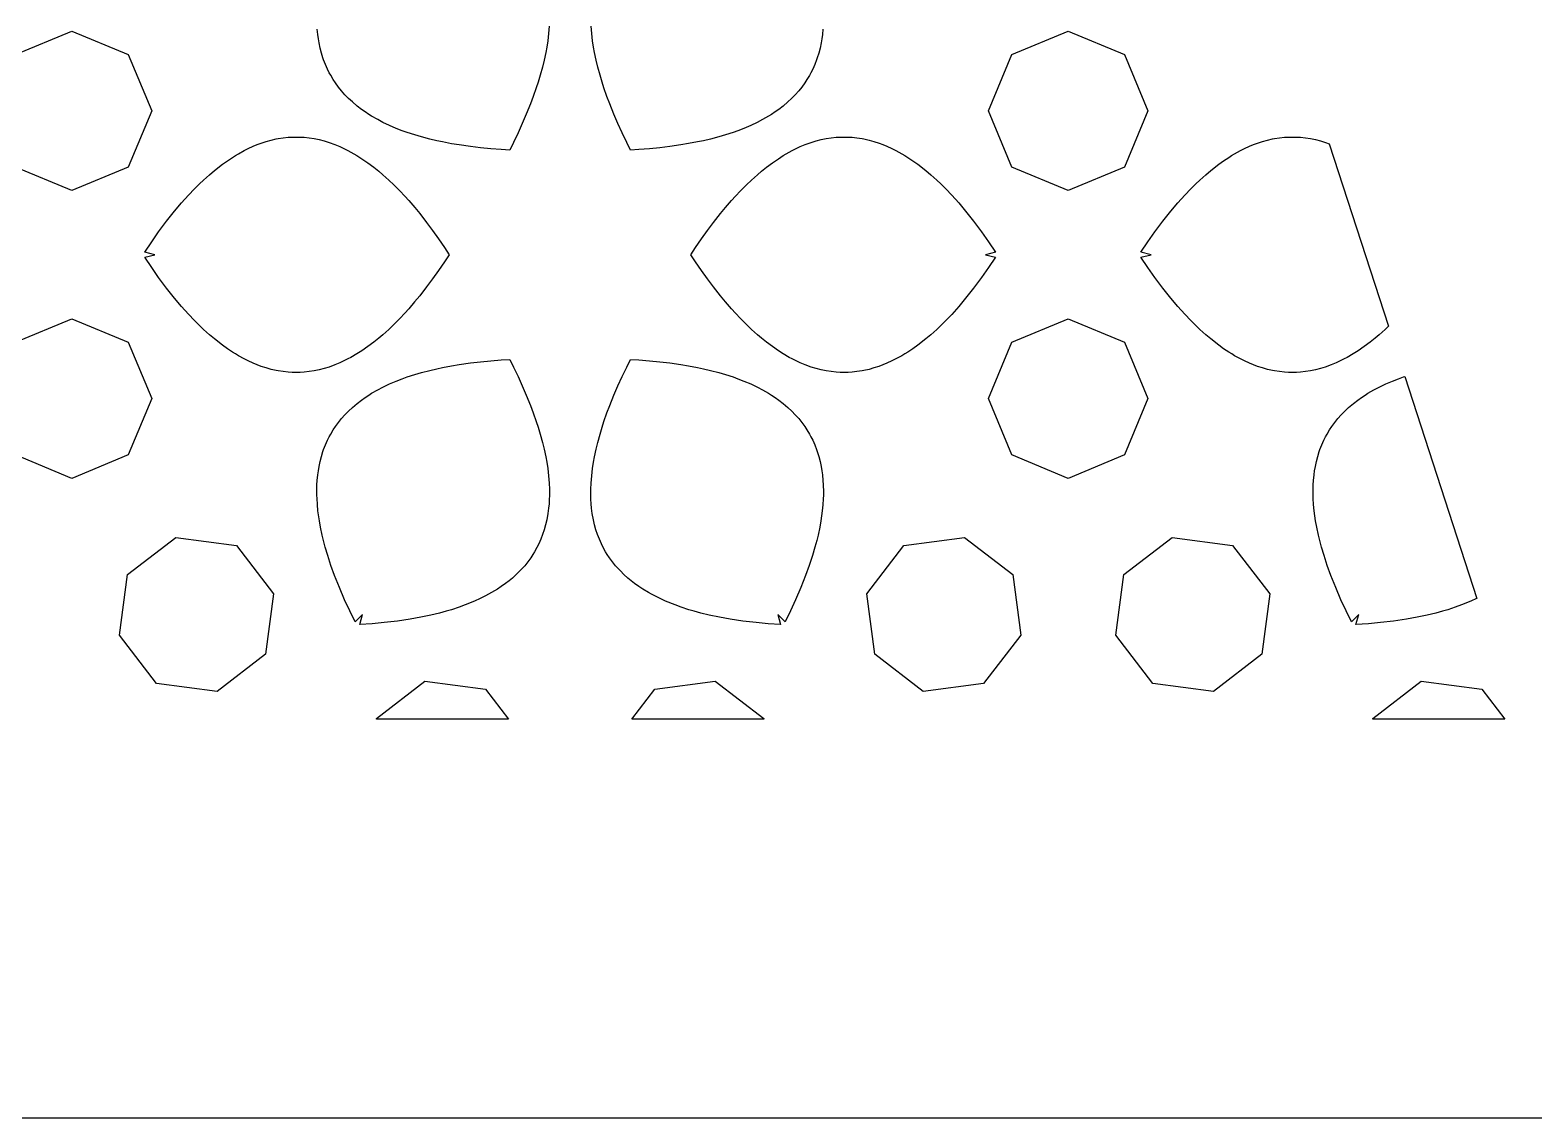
# Model space of a CAD drawing. Header units: metres. Extents: x 20 to 1108, y 20 to 485.
# Drawn here: x 265.05 to 310.33, y 20 to 52.74 of the extents above; entities that cross this region are included whole.
import ezdxf

# ---------------------------------------------------------------- set-up
doc = ezdxf.new("R2010")
doc.units = ezdxf.units.M

msp = doc.modelspace()

# ---------------------------------------------------------------- linework, layer by layer
for p, q in [((264.612, 52.0068), (266.309, 52.71)), ((266.309, 52.71), (268.006, 52.0068)), ((273.71, 52.6094), (273.695, 52.7734)), ((273.728, 52.4805), (273.71, 52.6094)), ((280.659, 52.6357), (280.633, 52.4131)), ((280.677, 52.8545), (280.659, 52.6357)), ((281.958, 52.6367), (281.941, 52.8555)), ((281.985, 52.4141), (281.958, 52.6367)), ((288.907, 52.6074), (288.89, 52.4795)), ((288.923, 52.7725), (288.907, 52.6074)), ((294.612, 52.0068), (296.309, 52.71)), ((296.309, 52.71), (298.006, 52.0068)), ((273.749, 52.3555), (273.728, 52.4805)), ((273.781, 52.2012), (273.749, 52.3555)), ((273.821, 52.0498), (273.781, 52.2012)), ((280.604, 52.2227), (280.575, 52.0674)), ((280.633, 52.4131), (280.604, 52.2227)), ((282.014, 52.2227), (281.985, 52.4141)), ((282.042, 52.0684), (282.014, 52.2227)), ((288.835, 52.1992), (288.796, 52.0498)), ((288.868, 52.3535), (288.835, 52.1992)), ((288.89, 52.4795), (288.868, 52.3535)), ((268.006, 52.0068), (268.709, 50.3105)), ((273.867, 51.9033), (273.821, 52.0498)), ((273.887, 51.8457), (273.867, 51.9033)), ((273.942, 51.7041), (273.887, 51.8457)), ((274.004, 51.5664), (273.942, 51.7041)), ((280.475, 51.6299), (280.407, 51.3838)), ((280.525, 51.8311), (280.475, 51.6299)), ((280.575, 52.0674), (280.525, 51.8311)), ((282.093, 51.8311), (282.042, 52.0684)), ((282.143, 51.6299), (282.093, 51.8311)), ((282.209, 51.3838), (282.143, 51.6299)), ((288.675, 51.7031), (288.613, 51.5654)), ((288.731, 51.8447), (288.675, 51.7031)), ((288.749, 51.9023), (288.731, 51.8447)), ((288.796, 52.0498), (288.749, 51.9023)), ((293.908, 50.3105), (294.612, 52.0068)), ((298.006, 52.0068), (298.709, 50.3105)), ((274.058, 51.458), (274.004, 51.5664)), ((274.1, 51.3799), (274.058, 51.458)), ((274.177, 51.251), (274.1, 51.3799)), ((274.244, 51.1494), (274.177, 51.251)), ((280.345, 51.1729), (280.289, 51.0029)), ((280.407, 51.3838), (280.345, 51.1729)), ((282.273, 51.1729), (282.209, 51.3838)), ((282.327, 51.0029), (282.273, 51.1729)), ((288.44, 51.25), (288.373, 51.1494)), ((288.517, 51.3779), (288.44, 51.25)), ((288.56, 51.457), (288.517, 51.3779)), ((288.613, 51.5654), (288.56, 51.457)), ((274.331, 51.0283), (274.244, 51.1494)), ((274.427, 50.9102), (274.331, 51.0283)), ((274.529, 50.7959), (274.427, 50.9102)), ((274.637, 50.6846), (274.529, 50.7959)), ((280.199, 50.7422), (280.115, 50.5215)), ((280.289, 51.0029), (280.199, 50.7422)), ((282.419, 50.7422), (282.327, 51.0029)), ((282.501, 50.5215), (282.419, 50.7422)), ((288.088, 50.7949), (287.98, 50.6836)), ((288.191, 50.9102), (288.088, 50.7949)), ((288.285, 51.0264), (288.191, 50.9102)), ((288.373, 51.1494), (288.285, 51.0264)), ((268.709, 50.3105), (268.006, 48.6133)), ((274.752, 50.5771), (274.637, 50.6846)), ((274.898, 50.4541), (274.752, 50.5771)), ((275.028, 50.3545), (274.898, 50.4541)), ((275.134, 50.2783), (275.028, 50.3545)), ((275.246, 50.2051), (275.134, 50.2783)), ((280.115, 50.5215), (279.988, 50.2061)), ((282.629, 50.2061), (282.501, 50.5215)), ((287.484, 50.2783), (287.371, 50.2051)), ((287.59, 50.3545), (287.484, 50.2783)), ((287.72, 50.4541), (287.59, 50.3545)), ((287.865, 50.5771), (287.72, 50.4541)), ((287.98, 50.6836), (287.865, 50.5771)), ((294.612, 48.6133), (293.908, 50.3105)), ((298.709, 50.3105), (298.006, 48.6133)), ((275.332, 50.1514), (275.246, 50.2051)), ((275.514, 50.0469), (275.332, 50.1514)), ((275.67, 49.9648), (275.514, 50.0469)), ((275.868, 49.8711), (275.67, 49.9648)), ((276.075, 49.7822), (275.868, 49.8711)), ((279.87, 49.9287), (279.741, 49.6475)), ((279.988, 50.2061), (279.87, 49.9287)), ((282.747, 49.9287), (282.629, 50.2061)), ((282.876, 49.6475), (282.747, 49.9287)), ((286.748, 49.8701), (286.542, 49.7822)), ((286.946, 49.9639), (286.748, 49.8701)), ((287.104, 50.0469), (286.946, 49.9639)), ((287.284, 50.1504), (287.104, 50.0469)), ((287.371, 50.2051), (287.284, 50.1504)), ((272.008, 49.3408), (272.158, 49.3887)), ((272.158, 49.3887), (272.308, 49.4297)), ((272.308, 49.4297), (272.459, 49.4639)), ((272.459, 49.4639), (272.519, 49.4756)), ((272.519, 49.4756), (272.67, 49.499)), ((272.67, 49.499), (272.82, 49.5146)), ((272.82, 49.5146), (272.939, 49.5215)), ((272.939, 49.5215), (273.029, 49.5234)), ((273.029, 49.5234), (273.179, 49.5225)), ((273.179, 49.5225), (273.298, 49.5146)), ((273.298, 49.5146), (273.448, 49.499)), ((273.448, 49.499), (273.6, 49.4756)), ((273.6, 49.4756), (273.749, 49.4443)), ((273.749, 49.4443), (273.899, 49.4062)), ((273.899, 49.4062), (274.05, 49.3604)), ((274.05, 49.3604), (274.229, 49.2959)), ((276.254, 49.7139), (276.075, 49.7822)), ((276.404, 49.6602), (276.254, 49.7139)), ((276.633, 49.585), (276.404, 49.6602)), ((276.833, 49.5273), (276.633, 49.585)), ((277.08, 49.4619), (276.833, 49.5273)), ((277.294, 49.4121), (277.08, 49.4619)), ((277.47, 49.375), (277.294, 49.4121)), ((277.739, 49.3223), (277.47, 49.375)), ((279.604, 49.3604), (279.489, 49.1309)), ((279.741, 49.6475), (279.604, 49.3604)), ((283.014, 49.3604), (282.876, 49.6475)), ((283.128, 49.1309), (283.014, 49.3604)), ((285.148, 49.375), (284.878, 49.3232)), ((285.323, 49.4121), (285.148, 49.375)), ((285.537, 49.4619), (285.323, 49.4121)), ((285.784, 49.5273), (285.537, 49.4619)), ((285.985, 49.585), (285.784, 49.5273)), ((286.214, 49.6592), (285.985, 49.585)), ((286.363, 49.7139), (286.214, 49.6592)), ((286.542, 49.7822), (286.363, 49.7139)), ((288.389, 49.2959), (288.568, 49.3604)), ((288.568, 49.3604), (288.719, 49.4062)), ((288.719, 49.4062), (288.868, 49.4443)), ((288.868, 49.4443), (289.018, 49.4756)), ((289.018, 49.4756), (289.169, 49.499)), ((289.169, 49.499), (289.32, 49.5146)), ((289.32, 49.5146), (289.439, 49.5215)), ((289.439, 49.5215), (289.588, 49.5234)), ((289.588, 49.5234), (289.679, 49.5215)), ((289.679, 49.5215), (289.798, 49.5146)), ((289.798, 49.5146), (289.947, 49.499)), ((289.947, 49.499), (290.099, 49.4756)), ((290.099, 49.4756), (290.158, 49.4639)), ((290.158, 49.4639), (290.31, 49.4297)), ((290.31, 49.4297), (290.459, 49.3887)), ((290.459, 49.3887), (290.61, 49.3408)), ((302.008, 49.3408), (302.158, 49.3887)), ((302.158, 49.3887), (302.308, 49.4297)), ((302.308, 49.4297), (302.459, 49.4639)), ((302.459, 49.4639), (302.519, 49.4756)), ((302.519, 49.4756), (302.67, 49.499)), ((302.67, 49.499), (302.82, 49.5146)), ((302.82, 49.5146), (302.939, 49.5215)), ((302.939, 49.5215), (303.029, 49.5234)), ((303.029, 49.5234), (303.179, 49.5225)), ((303.179, 49.5225), (303.298, 49.5146)), ((303.298, 49.5146), (303.448, 49.499)), ((303.448, 49.499), (303.6, 49.4756)), ((303.6, 49.4756), (303.749, 49.4443)), ((303.749, 49.4443), (303.899, 49.4062)), ((303.899, 49.4062), (304.05, 49.3604)), ((304.05, 49.3604), (304.165, 49.3184)), ((270.988, 48.8096), (271.139, 48.9092)), ((271.139, 48.9092), (271.229, 48.9668)), ((271.229, 48.9668), (271.319, 49.0195)), ((271.319, 49.0195), (271.498, 49.1182)), ((271.498, 49.1182), (271.618, 49.1777)), ((271.618, 49.1777), (271.769, 49.2461)), ((271.769, 49.2461), (271.89, 49.2969)), ((271.89, 49.2969), (272.008, 49.3408)), ((274.229, 49.2959), (274.379, 49.2334)), ((274.379, 49.2334), (274.498, 49.1787)), ((274.498, 49.1787), (274.619, 49.1182)), ((274.619, 49.1182), (274.71, 49.0693)), ((274.71, 49.0693), (274.89, 48.9658)), ((274.89, 48.9658), (275.038, 48.8711)), ((277.973, 49.2842), (277.739, 49.3223)), ((278.31, 49.2363), (277.973, 49.2842)), ((278.609, 49.2012), (278.31, 49.2363)), ((278.917, 49.1719), (278.609, 49.2012)), ((279.235, 49.1465), (278.917, 49.1719)), ((279.489, 49.1309), (279.235, 49.1465)), ((283.383, 49.1465), (283.128, 49.1309)), ((283.7, 49.1719), (283.383, 49.1465)), ((284.009, 49.2012), (283.7, 49.1719)), ((284.308, 49.2363), (284.009, 49.2012)), ((284.645, 49.2842), (284.308, 49.2363)), ((284.878, 49.3232), (284.645, 49.2842)), ((287.579, 48.8711), (287.728, 48.9658)), ((287.728, 48.9658), (287.907, 49.0693)), ((287.907, 49.0693), (287.998, 49.1182)), ((287.998, 49.1182), (288.119, 49.1787)), ((288.119, 49.1787), (288.238, 49.2334)), ((288.238, 49.2334), (288.389, 49.2959)), ((290.61, 49.3408), (290.728, 49.2959)), ((290.728, 49.2959), (290.849, 49.2461)), ((290.849, 49.2461), (290.999, 49.1777)), ((290.999, 49.1777), (291.119, 49.1182)), ((291.119, 49.1182), (291.299, 49.0195)), ((291.299, 49.0195), (291.388, 48.9658)), ((291.388, 48.9658), (291.479, 48.9092)), ((291.479, 48.9092), (291.629, 48.8096)), ((300.988, 48.8096), (301.139, 48.9092)), ((301.139, 48.9092), (301.229, 48.9668)), ((301.229, 48.9668), (301.319, 49.0195)), ((301.319, 49.0195), (301.498, 49.1182)), ((301.498, 49.1182), (301.618, 49.1777)), ((301.618, 49.1777), (301.769, 49.2461)), ((301.769, 49.2461), (301.89, 49.2969)), ((301.89, 49.2969), (302.008, 49.3408)), ((304.165, 49.3184), (305.948, 43.8291)), ((266.309, 47.9102), (264.612, 48.6133)), ((268.006, 48.6133), (266.309, 47.9102)), ((270.449, 48.3887), (270.599, 48.5146)), ((270.599, 48.5146), (270.839, 48.7031)), ((270.839, 48.7031), (270.988, 48.8096)), ((275.038, 48.8711), (275.22, 48.7461)), ((275.22, 48.7461), (275.399, 48.6113)), ((275.399, 48.6113), (275.55, 48.4912)), ((275.55, 48.4912), (275.669, 48.3887)), ((286.948, 48.3887), (287.068, 48.4912)), ((287.068, 48.4912), (287.219, 48.6113)), ((287.219, 48.6113), (287.398, 48.7461)), ((287.398, 48.7461), (287.579, 48.8711)), ((291.629, 48.8096), (291.779, 48.7031)), ((291.779, 48.7031), (292.019, 48.5146)), ((292.019, 48.5146), (292.168, 48.3887)), ((296.309, 47.9102), (294.612, 48.6133)), ((298.006, 48.6133), (296.309, 47.9102)), ((300.449, 48.3887), (300.599, 48.5146)), ((300.599, 48.5146), (300.839, 48.7031)), ((300.839, 48.7031), (300.988, 48.8096)), ((269.998, 47.9639), (270.149, 48.1123)), ((270.149, 48.1123), (270.269, 48.2266)), ((270.269, 48.2266), (270.449, 48.3887)), ((275.669, 48.3887), (275.85, 48.2266)), ((275.85, 48.2266), (275.998, 48.084)), ((275.998, 48.084), (276.179, 47.9014)), ((286.439, 47.9014), (286.619, 48.084)), ((286.619, 48.084), (286.768, 48.2266)), ((286.768, 48.2266), (286.948, 48.3887)), ((292.168, 48.3887), (292.349, 48.2266)), ((292.349, 48.2266), (292.469, 48.1123)), ((292.469, 48.1123), (292.619, 47.9639)), ((299.998, 47.9639), (300.149, 48.1123)), ((300.149, 48.1123), (300.269, 48.2266)), ((300.269, 48.2266), (300.449, 48.3887)), ((269.609, 47.5391), (269.819, 47.7744)), ((269.819, 47.7744), (269.998, 47.9639)), ((276.179, 47.9014), (276.329, 47.7412)), ((276.329, 47.7412), (276.449, 47.6084)), ((276.449, 47.6084), (276.629, 47.3994)), ((285.988, 47.3994), (286.168, 47.6084)), ((286.168, 47.6084), (286.288, 47.7412)), ((286.288, 47.7412), (286.439, 47.9014)), ((292.619, 47.9639), (292.798, 47.7744)), ((292.798, 47.7744), (293.009, 47.5391)), ((299.609, 47.5391), (299.819, 47.7744)), ((299.819, 47.7744), (299.998, 47.9639)), ((269.159, 46.9893), (269.399, 47.291)), ((269.399, 47.291), (269.609, 47.5391)), ((276.629, 47.3994), (276.779, 47.2178)), ((276.779, 47.2178), (276.988, 46.9502)), ((285.629, 46.9502), (285.838, 47.2178)), ((285.838, 47.2178), (285.988, 47.3994)), ((293.009, 47.5391), (293.219, 47.291)), ((293.219, 47.291), (293.458, 46.9893)), ((299.159, 46.9893), (299.399, 47.291)), ((299.399, 47.291), (299.609, 47.5391)), ((268.709, 46.3691), (268.919, 46.668)), ((268.919, 46.668), (269.159, 46.9893)), ((276.988, 46.9502), (277.17, 46.709)), ((277.17, 46.709), (277.35, 46.4561)), ((285.269, 46.457), (285.447, 46.709)), ((285.447, 46.709), (285.629, 46.9502)), ((293.458, 46.9893), (293.698, 46.668)), ((293.698, 46.668), (293.908, 46.3691)), ((298.709, 46.3691), (298.919, 46.668)), ((298.919, 46.668), (299.159, 46.9893)), ((268.499, 46.0586), (268.709, 46.3691)), ((277.35, 46.4561), (277.529, 46.1934)), ((277.529, 46.1934), (277.67, 45.9805)), ((284.947, 45.9795), (285.089, 46.1934)), ((285.089, 46.1934), (285.269, 46.457)), ((293.908, 46.3691), (294.118, 46.0586)), ((298.499, 46.0586), (298.709, 46.3691)), ((268.806, 45.9805), (268.499, 46.0586)), ((268.499, 45.9023), (268.806, 45.9805)), ((268.709, 45.5908), (268.499, 45.9023)), ((277.529, 45.7676), (277.349, 45.5039)), ((277.67, 45.9805), (277.529, 45.7676)), ((285.089, 45.7676), (284.947, 45.9795)), ((285.268, 45.5039), (285.089, 45.7676)), ((294.118, 46.0586), (293.812, 45.9805)), ((293.812, 45.9805), (294.118, 45.9023)), ((294.118, 45.9023), (293.908, 45.5908)), ((298.806, 45.9805), (298.499, 46.0586)), ((298.499, 45.9023), (298.806, 45.9805)), ((298.709, 45.5908), (298.499, 45.9023)), ((268.919, 45.293), (268.709, 45.5908)), ((269.159, 44.9717), (268.919, 45.293)), ((277.349, 45.5039), (277.169, 45.252)), ((285.447, 45.252), (285.268, 45.5039)), ((293.698, 45.293), (293.458, 44.9717)), ((293.908, 45.5908), (293.698, 45.293)), ((298.919, 45.293), (298.709, 45.5908)), ((299.159, 44.9717), (298.919, 45.293)), ((269.399, 44.6689), (269.159, 44.9717)), ((276.988, 45.0107), (276.779, 44.7432)), ((277.169, 45.252), (276.988, 45.0107)), ((285.629, 45.0107), (285.447, 45.252)), ((285.838, 44.7432), (285.629, 45.0107)), ((293.458, 44.9717), (293.218, 44.6689)), ((299.399, 44.6689), (299.159, 44.9717)), ((269.609, 44.4209), (269.399, 44.6689)), ((269.82, 44.1865), (269.609, 44.4209)), ((276.628, 44.5605), (276.448, 44.3525)), ((276.779, 44.7432), (276.628, 44.5605)), ((285.988, 44.5615), (285.838, 44.7432)), ((286.168, 44.3525), (285.988, 44.5615)), ((293.009, 44.4209), (292.799, 44.1855)), ((293.218, 44.6689), (293.009, 44.4209)), ((299.609, 44.4209), (299.399, 44.6689)), ((299.82, 44.1865), (299.609, 44.4209)), ((264.612, 43.3477), (266.309, 44.0508)), ((266.309, 44.0508), (268.006, 43.3477)), ((269.998, 43.9971), (269.82, 44.1865)), ((270.149, 43.8477), (269.998, 43.9971)), ((276.179, 44.0596), (275.998, 43.877)), ((276.328, 44.2188), (276.179, 44.0596)), ((276.448, 44.3525), (276.328, 44.2188)), ((286.288, 44.2197), (286.168, 44.3525)), ((286.439, 44.0596), (286.288, 44.2197)), ((286.619, 43.877), (286.439, 44.0596)), ((292.618, 43.9971), (292.469, 43.8486)), ((292.799, 44.1855), (292.618, 43.9971)), ((294.612, 43.3477), (296.309, 44.0508)), ((296.309, 44.0508), (298.006, 43.3477)), ((299.998, 43.9971), (299.82, 44.1865)), ((300.149, 43.8477), (299.998, 43.9971)), ((270.269, 43.7344), (270.149, 43.8477)), ((270.449, 43.5723), (270.269, 43.7344)), ((270.599, 43.4453), (270.449, 43.5723)), ((275.669, 43.5723), (275.549, 43.4697)), ((275.85, 43.7344), (275.669, 43.5723)), ((275.998, 43.877), (275.85, 43.7344)), ((286.768, 43.7344), (286.619, 43.877)), ((286.948, 43.5723), (286.768, 43.7344)), ((287.068, 43.4697), (286.948, 43.5723)), ((292.168, 43.5723), (292.019, 43.4453)), ((292.349, 43.7344), (292.168, 43.5723)), ((292.469, 43.8486), (292.349, 43.7344)), ((300.269, 43.7344), (300.149, 43.8477)), ((300.449, 43.5723), (300.269, 43.7344)), ((300.599, 43.4453), (300.449, 43.5723)), ((305.669, 43.5723), (305.549, 43.4697)), ((305.85, 43.7344), (305.669, 43.5723)), ((305.948, 43.8291), (305.85, 43.7344)), ((268.006, 43.3477), (268.709, 41.6504)), ((270.839, 43.2578), (270.599, 43.4453)), ((270.988, 43.1514), (270.839, 43.2578)), ((271.139, 43.0518), (270.988, 43.1514)), ((271.23, 42.9951), (271.139, 43.0518)), ((275.038, 43.0898), (274.89, 42.9951)), ((275.22, 43.2148), (275.038, 43.0898)), ((275.399, 43.3496), (275.22, 43.2148)), ((275.549, 43.4697), (275.399, 43.3496)), ((287.219, 43.3496), (287.068, 43.4697)), ((287.398, 43.2148), (287.219, 43.3496)), ((287.579, 43.0898), (287.398, 43.2148)), ((287.728, 42.9951), (287.579, 43.0898)), ((291.479, 43.0518), (291.389, 42.9941)), ((291.629, 43.1514), (291.479, 43.0518)), ((291.779, 43.2578), (291.629, 43.1514)), ((292.019, 43.4453), (291.779, 43.2578)), ((293.908, 41.6504), (294.612, 43.3477)), ((298.006, 43.3477), (298.709, 41.6504)), ((300.839, 43.2578), (300.599, 43.4453)), ((300.988, 43.1514), (300.839, 43.2578)), ((301.139, 43.0518), (300.988, 43.1514)), ((301.23, 42.9951), (301.139, 43.0518)), ((305.038, 43.0898), (304.89, 42.9951)), ((305.22, 43.2148), (305.038, 43.0898)), ((305.399, 43.3496), (305.22, 43.2148)), ((305.549, 43.4697), (305.399, 43.3496)), ((271.319, 42.9414), (271.23, 42.9951)), ((271.498, 42.8428), (271.319, 42.9414)), ((271.618, 42.7832), (271.498, 42.8428)), ((271.769, 42.7148), (271.618, 42.7832)), ((271.89, 42.665), (271.769, 42.7148)), ((272.008, 42.6201), (271.89, 42.665)), ((272.158, 42.5723), (272.008, 42.6201)), ((272.308, 42.5303), (272.158, 42.5723)), ((274.049, 42.6006), (273.899, 42.5537)), ((274.229, 42.665), (274.049, 42.6006)), ((274.379, 42.7275), (274.229, 42.665)), ((274.498, 42.7822), (274.379, 42.7275)), ((274.618, 42.8428), (274.498, 42.7822)), ((274.709, 42.8906), (274.618, 42.8428)), ((274.89, 42.9951), (274.709, 42.8906)), ((277.294, 42.5488), (277.47, 42.5859)), ((277.47, 42.5859), (277.739, 42.6377)), ((277.739, 42.6377), (277.973, 42.6768)), ((277.973, 42.6768), (278.31, 42.7246)), ((278.31, 42.7246), (278.609, 42.7598)), ((278.609, 42.7598), (278.917, 42.7891)), ((278.917, 42.7891), (279.235, 42.8145)), ((279.235, 42.8145), (279.489, 42.8301)), ((279.489, 42.8301), (279.604, 42.6006)), ((279.604, 42.6006), (279.741, 42.3135)), ((282.876, 42.3135), (283.014, 42.6006)), ((283.014, 42.6006), (283.128, 42.8301)), ((283.128, 42.8301), (283.383, 42.8145)), ((283.383, 42.8145), (283.7, 42.7891)), ((283.7, 42.7891), (284.009, 42.7598)), ((284.009, 42.7598), (284.308, 42.7246)), ((284.308, 42.7246), (284.645, 42.6768)), ((284.645, 42.6768), (284.878, 42.6387)), ((284.878, 42.6387), (285.148, 42.5859)), ((285.148, 42.5859), (285.323, 42.5488)), ((287.907, 42.8906), (287.728, 42.9951)), ((287.998, 42.8428), (287.907, 42.8906)), ((288.119, 42.7822), (287.998, 42.8428)), ((288.238, 42.7275), (288.119, 42.7822)), ((288.389, 42.665), (288.238, 42.7275)), ((288.568, 42.6006), (288.389, 42.665)), ((288.719, 42.5547), (288.568, 42.6006)), ((290.459, 42.5723), (290.31, 42.5303)), ((290.608, 42.6201), (290.459, 42.5723)), ((290.728, 42.6641), (290.608, 42.6201)), ((290.848, 42.7139), (290.728, 42.6641)), ((290.998, 42.7822), (290.848, 42.7139)), ((291.119, 42.8428), (290.998, 42.7822)), ((291.299, 42.9414), (291.119, 42.8428)), ((291.389, 42.9941), (291.299, 42.9414)), ((301.319, 42.9414), (301.23, 42.9951)), ((301.498, 42.8428), (301.319, 42.9414)), ((301.618, 42.7832), (301.498, 42.8428)), ((301.769, 42.7148), (301.618, 42.7832)), ((301.89, 42.665), (301.769, 42.7148)), ((302.008, 42.6201), (301.89, 42.665)), ((302.158, 42.5723), (302.008, 42.6201)), ((302.308, 42.5303), (302.158, 42.5723)), ((304.049, 42.6006), (303.899, 42.5537)), ((304.229, 42.665), (304.049, 42.6006)), ((304.379, 42.7275), (304.229, 42.665)), ((304.498, 42.7822), (304.379, 42.7275)), ((304.618, 42.8428), (304.498, 42.7822)), ((304.709, 42.8906), (304.618, 42.8428)), ((304.89, 42.9951), (304.709, 42.8906)), ((272.459, 42.4971), (272.308, 42.5303)), ((272.519, 42.4854), (272.459, 42.4971)), ((272.67, 42.4619), (272.519, 42.4854)), ((272.82, 42.4463), (272.67, 42.4619)), ((272.939, 42.4395), (272.82, 42.4463)), ((273.029, 42.4365), (272.939, 42.4395)), ((273.179, 42.4395), (273.029, 42.4365)), ((273.298, 42.4463), (273.179, 42.4395)), ((273.448, 42.4619), (273.298, 42.4463)), ((273.6, 42.4854), (273.448, 42.4619)), ((273.749, 42.5156), (273.6, 42.4854)), ((273.899, 42.5537), (273.749, 42.5156)), ((275.868, 42.0898), (276.075, 42.1777)), ((276.075, 42.1777), (276.254, 42.2471)), ((276.254, 42.2471), (276.404, 42.3018)), ((276.404, 42.3018), (276.633, 42.376)), ((276.633, 42.376), (276.833, 42.4336)), ((276.833, 42.4336), (277.08, 42.499)), ((277.08, 42.499), (277.294, 42.5488)), ((279.741, 42.3135), (279.87, 42.0312)), ((282.747, 42.0312), (282.876, 42.3135)), ((285.323, 42.5488), (285.537, 42.499)), ((285.537, 42.499), (285.784, 42.4336)), ((285.784, 42.4336), (285.985, 42.376)), ((285.985, 42.376), (286.214, 42.3008)), ((286.214, 42.3008), (286.363, 42.2471)), ((286.363, 42.2471), (286.542, 42.1777)), ((286.542, 42.1777), (286.749, 42.0898)), ((288.868, 42.5156), (288.719, 42.5547)), ((289.018, 42.4854), (288.868, 42.5156)), ((289.169, 42.4619), (289.018, 42.4854)), ((289.32, 42.4463), (289.169, 42.4619)), ((289.439, 42.4385), (289.32, 42.4463)), ((289.588, 42.4365), (289.439, 42.4385)), ((289.679, 42.4395), (289.588, 42.4365)), ((289.798, 42.4463), (289.679, 42.4395)), ((289.947, 42.4619), (289.798, 42.4463)), ((290.099, 42.4854), (289.947, 42.4619)), ((290.158, 42.4971), (290.099, 42.4854)), ((290.31, 42.5303), (290.158, 42.4971)), ((302.459, 42.4971), (302.308, 42.5303)), ((302.519, 42.4854), (302.459, 42.4971)), ((302.67, 42.4619), (302.519, 42.4854)), ((302.82, 42.4463), (302.67, 42.4619)), ((302.939, 42.4395), (302.82, 42.4463)), ((303.029, 42.4365), (302.939, 42.4395)), ((303.179, 42.4395), (303.029, 42.4365)), ((303.298, 42.4463), (303.179, 42.4395)), ((303.448, 42.4619), (303.298, 42.4463)), ((303.6, 42.4854), (303.448, 42.4619)), ((303.749, 42.5156), (303.6, 42.4854)), ((303.899, 42.5537), (303.749, 42.5156)), ((305.868, 42.0898), (306.075, 42.1777)), ((306.075, 42.1777), (306.254, 42.2471)), ((306.254, 42.2471), (306.404, 42.3018)), ((306.404, 42.3018), (306.442, 42.3135)), ((306.442, 42.3135), (308.612, 35.6348)), ((275.028, 41.6064), (275.134, 41.6816)), ((275.134, 41.6816), (275.246, 41.7559)), ((275.246, 41.7559), (275.332, 41.8096)), ((275.332, 41.8096), (275.514, 41.9141)), ((275.514, 41.9141), (275.67, 41.9961)), ((275.67, 41.9961), (275.868, 42.0898)), ((279.87, 42.0312), (279.988, 41.7549)), ((279.988, 41.7549), (280.116, 41.4385)), ((282.502, 41.4385), (282.629, 41.7549)), ((282.629, 41.7549), (282.747, 42.0312)), ((286.749, 42.0898), (286.947, 41.9961)), ((286.947, 41.9961), (287.104, 41.9141)), ((287.104, 41.9141), (287.285, 41.8096)), ((287.285, 41.8096), (287.371, 41.7559)), ((287.371, 41.7559), (287.484, 41.6816)), ((287.484, 41.6816), (287.59, 41.6064)), ((305.028, 41.6064), (305.134, 41.6816)), ((305.134, 41.6816), (305.246, 41.7559)), ((305.246, 41.7559), (305.332, 41.8096)), ((305.332, 41.8096), (305.514, 41.9141)), ((305.514, 41.9141), (305.67, 41.9961)), ((305.67, 41.9961), (305.868, 42.0898)), ((268.709, 41.6504), (268.006, 39.9531)), ((274.529, 41.165), (274.637, 41.2764)), ((274.637, 41.2764), (274.752, 41.3838)), ((274.752, 41.3838), (274.898, 41.5068)), ((274.898, 41.5068), (275.028, 41.6064)), ((280.116, 41.4385), (280.198, 41.2188)), ((280.198, 41.2188), (280.29, 40.957)), ((282.328, 40.957), (282.418, 41.2188)), ((282.418, 41.2188), (282.502, 41.4385)), ((287.59, 41.6064), (287.72, 41.5068)), ((287.72, 41.5068), (287.865, 41.3838)), ((287.865, 41.3838), (287.981, 41.2764)), ((287.981, 41.2764), (288.089, 41.165)), ((294.612, 39.9531), (293.908, 41.6504)), ((298.709, 41.6504), (298.006, 39.9531)), ((304.529, 41.165), (304.637, 41.2764)), ((304.637, 41.2764), (304.752, 41.3838)), ((304.752, 41.3838), (304.898, 41.5068)), ((304.898, 41.5068), (305.028, 41.6064)), ((274.177, 40.71), (274.244, 40.8115)), ((274.244, 40.8115), (274.331, 40.9326)), ((274.331, 40.9326), (274.427, 41.0508)), ((274.427, 41.0508), (274.529, 41.165)), ((280.29, 40.957), (280.345, 40.7881)), ((280.345, 40.7881), (280.408, 40.5771)), ((282.21, 40.5771), (282.273, 40.7881)), ((282.273, 40.7881), (282.328, 40.957)), ((288.089, 41.165), (288.191, 41.0508)), ((288.191, 41.0508), (288.286, 40.9326)), ((288.286, 40.9326), (288.373, 40.8115)), ((288.373, 40.8115), (288.441, 40.71)), ((304.177, 40.71), (304.244, 40.8115)), ((304.244, 40.8115), (304.331, 40.9326)), ((304.331, 40.9326), (304.427, 41.0508)), ((304.427, 41.0508), (304.529, 41.165)), ((273.942, 40.2568), (274.004, 40.3945)), ((274.004, 40.3945), (274.058, 40.502)), ((274.058, 40.502), (274.1, 40.5811)), ((274.1, 40.5811), (274.177, 40.71)), ((280.408, 40.5771), (280.475, 40.3311)), ((280.475, 40.3311), (280.525, 40.1289)), ((282.093, 40.1289), (282.143, 40.3311)), ((282.143, 40.3311), (282.21, 40.5771)), ((288.441, 40.71), (288.518, 40.5811)), ((288.518, 40.5811), (288.56, 40.502)), ((288.56, 40.502), (288.613, 40.3945)), ((288.613, 40.3945), (288.676, 40.2568)), ((303.942, 40.2568), (304.004, 40.3945)), ((304.004, 40.3945), (304.058, 40.502)), ((304.058, 40.502), (304.1, 40.5811)), ((304.1, 40.5811), (304.177, 40.71)), ((266.309, 39.25), (264.612, 39.9531)), ((268.006, 39.9531), (266.309, 39.25)), ((273.781, 39.7598), (273.821, 39.9111)), ((273.821, 39.9111), (273.867, 40.0576)), ((273.867, 40.0576), (273.887, 40.1152)), ((273.887, 40.1152), (273.942, 40.2568)), ((280.525, 40.1289), (280.575, 39.8926)), ((280.575, 39.8926), (280.604, 39.7383)), ((282.014, 39.7383), (282.042, 39.8926)), ((282.042, 39.8926), (282.093, 40.1289)), ((288.676, 40.2568), (288.731, 40.1152)), ((288.731, 40.1152), (288.75, 40.0576)), ((288.75, 40.0576), (288.796, 39.9111)), ((288.796, 39.9111), (288.836, 39.7598)), ((296.309, 39.25), (294.612, 39.9531)), ((298.006, 39.9531), (296.309, 39.25)), ((303.781, 39.7598), (303.821, 39.9111)), ((303.821, 39.9111), (303.867, 40.0576)), ((303.867, 40.0576), (303.887, 40.1152)), ((303.887, 40.1152), (303.942, 40.2568)), ((273.71, 39.3516), (273.728, 39.4805)), ((273.728, 39.4805), (273.749, 39.6055)), ((273.749, 39.6055), (273.781, 39.7598)), ((280.604, 39.7383), (280.633, 39.5469)), ((280.633, 39.5469), (280.659, 39.3232)), ((281.958, 39.3232), (281.985, 39.5469)), ((281.985, 39.5469), (282.014, 39.7383)), ((288.836, 39.7598), (288.868, 39.6055)), ((288.868, 39.6055), (288.89, 39.4805)), ((288.89, 39.4805), (288.907, 39.3516)), ((303.71, 39.3516), (303.728, 39.4805)), ((303.728, 39.4805), (303.749, 39.6055)), ((303.749, 39.6055), (303.781, 39.7598)), ((273.682, 38.8496), (273.687, 39.0547)), ((273.687, 39.0547), (273.695, 39.1875)), ((273.695, 39.1875), (273.71, 39.3516)), ((280.659, 39.3232), (280.677, 39.1055)), ((280.677, 39.1055), (280.685, 38.9287)), ((281.932, 38.9287), (281.941, 39.1055)), ((281.941, 39.1055), (281.958, 39.3232)), ((288.907, 39.3516), (288.923, 39.1875)), ((288.923, 39.1875), (288.931, 39.0547)), ((288.931, 39.0547), (288.936, 38.8486)), ((303.682, 38.8496), (303.687, 39.0547)), ((303.687, 39.0547), (303.695, 39.1875)), ((303.695, 39.1875), (303.71, 39.3516)), ((273.684, 38.7432), (273.682, 38.8496)), ((273.688, 38.6387), (273.684, 38.7432)), ((273.698, 38.458), (273.688, 38.6387)), ((280.682, 38.6182), (280.674, 38.4844)), ((280.686, 38.7197), (280.682, 38.6182)), ((280.685, 38.9287), (280.686, 38.7197)), ((281.932, 38.7197), (281.932, 38.9287)), ((281.936, 38.6182), (281.932, 38.7197)), ((281.944, 38.4854), (281.936, 38.6182)), ((288.93, 38.6377), (288.919, 38.457)), ((288.935, 38.7432), (288.93, 38.6377)), ((288.936, 38.8486), (288.935, 38.7432)), ((303.684, 38.7432), (303.682, 38.8496)), ((303.688, 38.6387), (303.684, 38.7432)), ((303.698, 38.458), (303.688, 38.6387)), ((273.716, 38.2744), (273.698, 38.458)), ((273.758, 37.9736), (273.716, 38.2744)), ((280.641, 38.1904), (280.607, 38.0039)), ((280.661, 38.3525), (280.641, 38.1904)), ((280.674, 38.4844), (280.661, 38.3525)), ((281.956, 38.3535), (281.944, 38.4854)), ((281.977, 38.1924), (281.956, 38.3535)), ((282.011, 38.0039), (281.977, 38.1924)), ((288.902, 38.2734), (288.86, 37.9736)), ((288.919, 38.457), (288.902, 38.2734)), ((303.716, 38.2744), (303.698, 38.458)), ((303.758, 37.9736), (303.716, 38.2744)), ((273.794, 37.7793), (273.758, 37.9736)), ((273.844, 37.543), (273.794, 37.7793)), ((280.529, 37.7012), (280.482, 37.5557)), ((280.571, 37.8496), (280.529, 37.7012)), ((280.607, 38.0039), (280.571, 37.8496)), ((282.047, 37.8516), (282.011, 38.0039)), ((282.088, 37.7021), (282.047, 37.8516)), ((282.136, 37.5566), (282.088, 37.7021)), ((288.824, 37.7793), (288.774, 37.542)), ((288.86, 37.9736), (288.824, 37.7793)), ((303.794, 37.7793), (303.758, 37.9736)), ((303.844, 37.543), (303.794, 37.7793)), ((267.981, 36.3555), (269.438, 37.4736)), ((269.438, 37.4736), (271.259, 37.2334)), ((271.259, 37.2334), (272.377, 35.7764)), ((273.882, 37.3818), (273.844, 37.543)), ((273.937, 37.1777), (273.882, 37.3818)), ((274.011, 36.9268), (273.937, 37.1777)), ((280.311, 37.168), (280.238, 37.0381)), ((280.364, 37.2764), (280.311, 37.168)), ((280.426, 37.4141), (280.364, 37.2764)), ((280.482, 37.5557), (280.426, 37.4141)), ((282.192, 37.416), (282.136, 37.5566)), ((282.253, 37.2773), (282.192, 37.416)), ((282.307, 37.168), (282.253, 37.2773)), ((282.379, 37.0391), (282.307, 37.168)), ((288.681, 37.1777), (288.608, 36.9268)), ((288.736, 37.3818), (288.681, 37.1777)), ((288.774, 37.542), (288.736, 37.3818)), ((290.24, 35.7764), (291.359, 37.2334)), ((291.359, 37.2334), (293.18, 37.4736)), ((293.18, 37.4736), (294.637, 36.3555)), ((297.981, 36.3555), (299.438, 37.4736)), ((299.438, 37.4736), (301.259, 37.2334)), ((301.259, 37.2334), (302.377, 35.7764)), ((303.882, 37.3818), (303.844, 37.543)), ((303.937, 37.1777), (303.882, 37.3818)), ((304.011, 36.9268), (303.937, 37.1777)), ((274.108, 36.6279), (274.011, 36.9268)), ((280.035, 36.7383), (279.941, 36.6201)), ((280.124, 36.8604), (280.035, 36.7383)), ((280.191, 36.9609), (280.124, 36.8604)), ((280.238, 37.0381), (280.191, 36.9609)), ((282.427, 36.9619), (282.379, 37.0391)), ((282.493, 36.8604), (282.427, 36.9619)), ((282.581, 36.7393), (282.493, 36.8604)), ((282.676, 36.6211), (282.581, 36.7393)), ((288.608, 36.9268), (288.509, 36.6279)), ((304.108, 36.6279), (304.011, 36.9268)), ((267.74, 34.5332), (267.981, 36.3555)), ((274.219, 36.3223), (274.108, 36.6279)), ((274.361, 35.9629), (274.219, 36.3223)), ((279.569, 36.2461), (279.471, 36.165)), ((279.686, 36.3516), (279.569, 36.2461)), ((279.797, 36.4619), (279.686, 36.3516)), ((279.901, 36.5742), (279.797, 36.4619)), ((279.941, 36.6201), (279.901, 36.5742)), ((282.716, 36.5742), (282.676, 36.6211)), ((282.821, 36.4619), (282.716, 36.5742)), ((282.931, 36.3525), (282.821, 36.4619)), ((283.049, 36.2461), (282.931, 36.3525)), ((283.147, 36.165), (283.049, 36.2461)), ((288.399, 36.3213), (288.257, 35.9619)), ((288.509, 36.6279), (288.399, 36.3213)), ((294.637, 36.3555), (294.877, 34.5332)), ((297.74, 34.5332), (297.981, 36.3555)), ((304.219, 36.3223), (304.108, 36.6279)), ((304.361, 35.9629), (304.219, 36.3223)), ((272.377, 35.7764), (272.137, 33.9551)), ((274.519, 35.5938), (274.361, 35.9629)), ((278.946, 35.8096), (278.855, 35.7588)), ((279.121, 35.916), (278.946, 35.8096)), ((279.235, 35.9902), (279.121, 35.916)), ((279.367, 36.085), (279.235, 35.9902)), ((279.471, 36.165), (279.367, 36.085)), ((283.25, 36.085), (283.147, 36.165)), ((283.383, 35.9902), (283.25, 36.085)), ((283.495, 35.916), (283.383, 35.9902)), ((283.671, 35.8096), (283.495, 35.916)), ((283.763, 35.7588), (283.671, 35.8096)), ((288.257, 35.9619), (288.099, 35.5938)), ((290.481, 33.9551), (290.24, 35.7764)), ((302.377, 35.7764), (302.137, 33.9551)), ((304.519, 35.5938), (304.361, 35.9629)), ((274.672, 35.2637), (274.519, 35.5938)), ((277.964, 35.3711), (277.735, 35.2969)), ((278.149, 35.4385), (277.964, 35.3711)), ((278.431, 35.5518), (278.149, 35.4385)), ((278.599, 35.6289), (278.431, 35.5518)), ((278.76, 35.709), (278.599, 35.6289)), ((278.855, 35.7588), (278.76, 35.709)), ((283.857, 35.709), (283.763, 35.7588)), ((284.018, 35.6289), (283.857, 35.709)), ((284.186, 35.5527), (284.018, 35.6289)), ((284.469, 35.4385), (284.186, 35.5527)), ((284.654, 35.3711), (284.469, 35.4385)), ((284.883, 35.2969), (284.654, 35.3711)), ((288.099, 35.5938), (287.946, 35.2637)), ((304.672, 35.2637), (304.519, 35.5938)), ((307.964, 35.3711), (307.735, 35.2969)), ((308.149, 35.4385), (307.964, 35.3711)), ((308.431, 35.5518), (308.149, 35.4385)), ((308.599, 35.6289), (308.431, 35.5518)), ((308.612, 35.6348), (308.599, 35.6289)), ((274.837, 34.9268), (274.672, 35.2637)), ((275.057, 35.1514), (274.837, 34.9268)), ((274.972, 34.8477), (275.057, 35.1514)), ((275.346, 34.874), (274.972, 34.8477)), ((275.708, 34.9072), (275.346, 34.874)), ((276.107, 34.9541), (275.708, 34.9072)), ((276.489, 35.0107), (276.107, 34.9541)), ((276.811, 35.0684), (276.489, 35.0107)), ((277.117, 35.1328), (276.811, 35.0684)), ((277.372, 35.1953), (277.117, 35.1328)), ((277.575, 35.25), (277.372, 35.1953)), ((277.735, 35.2969), (277.575, 35.25)), ((285.042, 35.25), (284.883, 35.2969)), ((285.245, 35.1953), (285.042, 35.25)), ((285.5, 35.1328), (285.245, 35.1953)), ((285.807, 35.0684), (285.5, 35.1328)), ((286.128, 35.0107), (285.807, 35.0684)), ((286.511, 34.9541), (286.128, 35.0107)), ((286.909, 34.9072), (286.511, 34.9541)), ((287.272, 34.874), (286.909, 34.9072)), ((287.646, 34.8477), (287.272, 34.874)), ((287.78, 34.9268), (287.561, 35.1514)), ((287.561, 35.1514), (287.646, 34.8477)), ((287.946, 35.2637), (287.78, 34.9268)), ((304.837, 34.9268), (304.672, 35.2637)), ((305.057, 35.1514), (304.837, 34.9268)), ((304.972, 34.8477), (305.057, 35.1514)), ((305.346, 34.874), (304.972, 34.8477)), ((305.708, 34.9072), (305.346, 34.874)), ((306.107, 34.9541), (305.708, 34.9072)), ((306.489, 35.0107), (306.107, 34.9541)), ((306.811, 35.0684), (306.489, 35.0107)), ((307.117, 35.1328), (306.811, 35.0684)), ((307.372, 35.1953), (307.117, 35.1328)), ((307.575, 35.25), (307.372, 35.1953)), ((307.735, 35.2969), (307.575, 35.25)), ((268.859, 33.0771), (267.74, 34.5332)), ((294.877, 34.5332), (293.759, 33.0771)), ((298.859, 33.0771), (297.74, 34.5332)), ((272.137, 33.9551), (270.68, 32.8369)), ((291.938, 32.8369), (290.481, 33.9551)), ((302.137, 33.9551), (300.68, 32.8369)), ((270.68, 32.8369), (268.859, 33.0771)), ((275.481, 32.0254), (276.938, 33.1436)), ((276.938, 33.1436), (278.759, 32.9033)), ((283.859, 32.9033), (285.68, 33.1436)), ((285.68, 33.1436), (287.137, 32.0254)), ((293.759, 33.0771), (291.938, 32.8369)), ((300.68, 32.8369), (298.859, 33.0771)), ((305.481, 32.0254), (306.938, 33.1436)), ((306.938, 33.1436), (308.759, 32.9033)), ((278.759, 32.9033), (279.452, 32)), ((283.165, 32), (283.859, 32.9033)), ((308.759, 32.9033), (309.452, 32)), ((275.478, 32), (275.481, 32.0254)), ((279.452, 32), (275.478, 32)), ((287.14, 32), (283.165, 32)), ((287.137, 32.0254), (287.14, 32)), ((305.478, 32), (305.481, 32.0254)), ((309.452, 32), (305.478, 32)), ((176.309, 20), (326.309, 20))]:
    msp.add_line(p, q)

doc.saveas('drawing.dxf')
